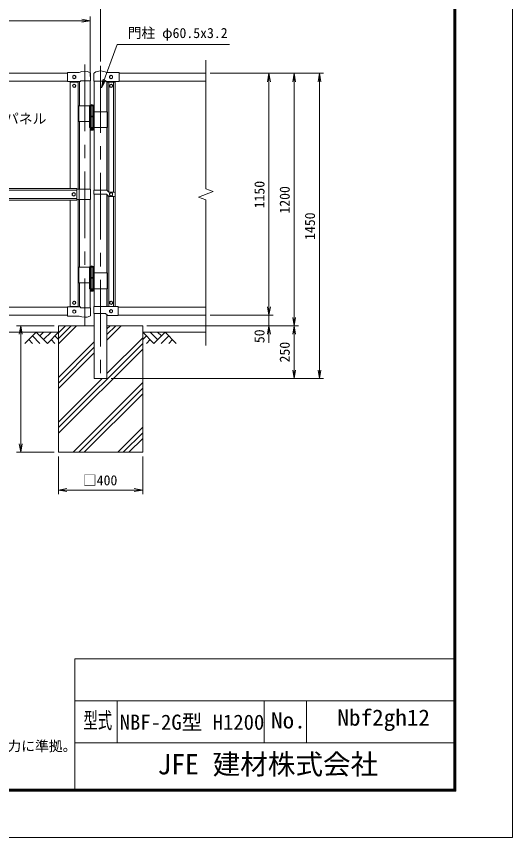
# Model space of a CAD drawing. Units: millimetres at full size. Extents: x -4200 to 4200, y -2970 to 2970.
# Drawn here: x 1842 to 4200, y -2970 to 932 of the extents above; entities that cross this region are included whole.
import ezdxf
from ezdxf.enums import TextEntityAlignment as Align

# ---------------------------------------------------------------- set-up
doc = ezdxf.new("R2010")
doc.units = ezdxf.units.MM
doc.header["$LTSCALE"] = 10
doc.linetypes.add('DASHED', pattern=[7.5, 6, -1.5])
doc.linetypes.add('USER1', pattern=[50.8, 31.75, -6.35, 6.35, -6.35])
doc.layers.add('0-0_D-TTL-TXT', color=7, linetype='Continuous')
for name, color, linetype, lineweight in [('0-1_D-STR-TXT', 7, 'Continuous', 13), ('0-2_D-STR1', 1, 'Continuous', 18), ('0-3_D-BMK', 2, 'USER1', 13), ('0-4_D-STR3', 3, 'Continuous', 13), ('0-5_D-DCR-HCH', 7, 'Continuous', 13), ('0-6_D-BGD', 7, 'Continuous', 18), ('0-7_D-STR4', 7, 'Continuous', 18), ('0-8_D-STR-DIM', 7, 'Continuous', 13), ('0-9_0', 7, 'Continuous', 18), ('0-B_D-TTL', 7, 'Continuous', 18)]:
    doc.layers.add(name, color=color, linetype=linetype, lineweight=lineweight)
doc.styles.add('ＭＳ ゴシック', font='')
doc.styles.get('ＭＳ ゴシック').set_extended_font_data('MS Gothic')

# ---------------------------------------------------------------- blocks, each defined once
blk = doc.blocks.new('_Open')
at = {"layer": '0-9_0'}
blk.add_line((-10, 1.667), (0, 0), dxfattribs=at)
blk.add_lwpolyline([(-10, -1.667), (0, 0), (-10, 0)], dxfattribs=at)

msp = doc.modelspace()

# ---------------------------------------------------------------- linework, layer by layer
at = {"layer": '0-1_D-STR-TXT'}
msp.add_lwpolyline([(2853.89, 798.46), (2320.73, 798.46), (2246.82, 594.8)], dxfattribs=at)
at = {"layer": '0-2_D-STR1'}
for p, q in [((1354.89, 661.37), (2084.09, 661.37)), ((2191.99, 625.77), (2191.99, 509.87)), ((2741.99, 661.37), (2329.49, 661.37)), ((1354.89, 623.37), (2084.09, 623.37)), ((2141.19, 621.77), (2141.19, 506.87)), ((2211.74, 623.77), (2211.74, 478.87)), ((2272.24, 621.77), (2272.24, 478.87)), ((2741.99, 623.37), (2329.49, 623.37)), ((2141.19, 431.87), (2141.19, 111.37)), ((2191.99, 403.87), (2191.99, 111.37)), ((2211.74, 403.87), (2211.74, 106.37)), ((2272.24, 403.87), (2272.24, 105.46)), ((2211.74, 86.37), (2211.74, -287.13)), ((2272.24, 85.46), (2272.24, -287.13)), ((2141.19, 61.37), (2141.19, -259.13)), ((2191.99, 61.37), (2191.99, -256.13)), ((2141.19, -334.13), (2141.19, -449.03)), ((2191.99, -362.13), (2191.99, -453.03)), ((2211.74, -362.13), (2211.74, -447.23)), ((2272.24, -362.13), (2272.24, -447.23)), ((1354.89, -450.63), (2084.09, -450.63)), ((2741.99, -450.63), (2325.99, -450.63)), ((1354.89, -488.63), (2084.09, -488.63)), ((2211.74, -479.23), (2211.74, -788.63)), ((2272.24, -486.37), (2272.24, -788.63)), ((2741.99, -488.63), (2325.99, -488.63)), ((2211.74, -788.63), (2272.24, -788.63))]:
    msp.add_line(p, q, dxfattribs=at)
at = {"layer": '0-3_D-BMK'}
for p, q in [((2166.59, 703.1), (2166.59, -535.29)), ((2241.99, 696.61), (2241.99, -799.21)), ((2200.15, 514.79), (2200.15, 389.9)), ((2196.53, 396.87), (2203.78, 396.87)), ((2200.15, -251.21), (2200.15, -376.1)), ((2196.53, -369.13), (2203.78, -369.13))]:
    msp.add_line(p, q, dxfattribs=at)
at = {"layer": '0-4_D-STR3'}
for p, q in [((2084.09, 664.77), (2084.09, 621.77)), ((2140.44, 664.77), (2084.09, 664.77)), ((2271.45, 664.77), (2329.49, 664.77)), ((2329.49, 664.77), (2329.49, 621.77)), ((2148.09, 625.77), (2144.09, 621.77)), ((2194.09, 625.77), (2148.09, 625.77)), ((2194.09, 660.95), (2194.09, 625.77)), ((2209.64, 659.99), (2209.64, 623.77)), ((2144.09, 621.77), (2084.09, 621.77)), ((2135.59, 618.87), (2097.59, 618.87)), ((2097.59, 618.87), (2097.59, 113.87)), ((2106.59, 621.77), (2106.59, 618.87)), ((2126.59, 621.77), (2126.59, 618.87)), ((2135.59, 618.87), (2135.59, 111.37)), ((2209.64, 623.77), (2267.14, 623.77)), ((2267.14, 623.77), (2269.14, 621.77)), ((2269.14, 621.77), (2329.49, 621.77)), ((2310.99, 618.87), (2272.99, 618.87)), ((2272.99, 618.87), (2272.99, 104.71)), ((2280.99, 618.87), (2280.99, 96.99)), ((2281.99, 621.77), (2281.99, 618.87)), ((2301.99, 621.77), (2301.99, 618.87)), ((2302.99, 618.87), (2302.99, 96.37)), ((2310.99, 618.87), (2310.99, -446.13)), ((2210.15, 508.87), (2190.15, 508.87)), ((2191.15, 509.87), (2209.15, 509.87)), ((2210.15, 508.87), (2209.15, 509.87)), ((2210.15, 508.87), (2210.15, 506.87)), ((2138.04, 506.87), (2138.04, 431.87)), ((2138.04, 506.87), (2210.95, 506.87)), ((2189.35, 506.87), (2189.35, 456.87)), ((2210.95, 506.87), (2210.95, 456.87)), ((2210.95, 478.87), (2275.29, 478.87)), ((2275.29, 478.87), (2275.29, 403.87)), ((2138.04, 431.87), (2189.24, 431.87)), ((2189.35, 456.87), (2210.95, 456.87)), ((2189.35, 453.87), (2210.95, 453.87)), ((2189.35, 453.87), (2189.35, 403.87)), ((2189.65, 456.87), (2189.65, 453.87)), ((2189.65, 453.87), (2210.65, 453.87)), ((2210.65, 456.87), (2210.65, 453.87)), ((2210.95, 453.87), (2210.95, 403.87)), ((2189.35, 403.87), (2275.29, 403.87)), ((2194.15, 403.87), (2194.15, 392.87)), ((2195.15, 391.87), (2194.15, 392.87)), ((2195.15, 391.87), (2205.15, 391.87)), ((2205.15, 391.87), (2206.15, 392.87)), ((1309.49, 113.87), (2129.49, 113.87)), ((1309.49, 105.87), (2129.49, 105.87)), ((2129.49, 58.87), (2129.49, 113.87)), ((2193.59, 111.37), (2129.49, 111.37)), ((2139.59, 111.37), (2139.59, 61.37)), ((2193.59, 111.37), (2193.59, 61.37)), ((2209.39, 106.37), (2270.5, 106.37)), ((2209.39, 86.37), (2209.39, 106.37)), ((2209.39, 86.37), (2270.5, 86.37)), ((2271.92, 105.78), (2279.87, 97.83)), ((2271.92, 85.78), (2279.87, 77.83)), ((2272.99, 84.71), (2272.99, -446.13)), ((2283.4, 96.37), (2305.99, 96.37)), ((2310.99, 91.37), (2310.99, 81.37)), ((1309.49, 66.87), (2129.49, 66.87)), ((1309.49, 58.87), (2129.49, 58.87)), ((2097.59, 58.87), (2097.59, -446.13)), ((2193.59, 61.37), (2129.49, 61.37)), ((2135.59, 61.37), (2135.59, -446.13)), ((2280.99, 76.99), (2280.99, -446.13)), ((2283.4, 76.37), (2305.99, 76.37)), ((2302.99, 76.37), (2302.99, -446.13)), ((2138.04, -259.13), (2138.04, -334.13)), ((2138.04, -259.13), (2210.95, -259.13)), ((2189.35, -259.13), (2189.35, -309.13)), ((2210.15, -257.13), (2190.15, -257.13)), ((2191.15, -256.13), (2209.15, -256.13)), ((2210.15, -257.13), (2209.15, -256.13)), ((2210.15, -257.13), (2210.15, -259.13)), ((2210.95, -259.13), (2210.95, -309.13)), ((2189.35, -309.13), (2210.95, -309.13)), ((2189.65, -309.13), (2189.65, -312.13)), ((2210.65, -309.13), (2210.65, -312.13)), ((2210.95, -287.13), (2275.29, -287.13)), ((2275.29, -287.13), (2275.29, -362.13)), ((2138.04, -334.13), (2189.24, -334.13)), ((2189.35, -312.13), (2210.95, -312.13)), ((2189.35, -312.13), (2189.35, -362.13)), ((2189.65, -312.13), (2210.65, -312.13)), ((2210.95, -312.13), (2210.95, -362.13)), ((2189.35, -362.13), (2275.29, -362.13)), ((2194.15, -362.13), (2194.15, -373.13)), ((2195.15, -374.13), (2194.15, -373.13)), ((2195.15, -374.13), (2205.15, -374.13)), ((2205.15, -374.13), (2206.15, -373.13)), ((2144.09, -449.03), (2084.09, -449.03)), ((2084.09, -492.03), (2084.09, -449.03)), ((2135.59, -446.13), (2097.59, -446.13)), ((2106.59, -449.03), (2106.59, -446.13)), ((2126.59, -449.03), (2126.59, -446.13)), ((2148.09, -453.03), (2144.09, -449.03)), ((2194.09, -453.03), (2148.09, -453.03)), ((2194.09, -488.22), (2194.09, -453.03)), ((2210.14, -447.23), (2210.14, -479.23)), ((2210.14, -447.23), (2325.99, -447.23)), ((2310.99, -446.13), (2272.99, -446.13)), ((2281.99, -447.23), (2281.99, -446.13)), ((2301.99, -447.23), (2301.99, -446.13)), ((2325.99, -447.23), (2325.99, -490.23)), ((2140.44, -492.03), (2084.09, -492.03)), ((2276.11, -490.23), (2325.99, -490.23))]:
    msp.add_line(p, q, dxfattribs=at)
at = {"layer": '0-4_D-STR3', "linetype": 'DASHED'}
for p, q in [((2193.85, 506.87), (2193.85, 456.87)), ((2206.45, 506.87), (2206.45, 456.87)), ((2193.85, 453.87), (2193.85, 403.87)), ((2206.45, 453.87), (2206.45, 403.87)), ((2193.85, -259.13), (2193.85, -309.13)), ((2206.45, -259.13), (2206.45, -309.13)), ((2193.85, -312.13), (2193.85, -362.13)), ((2206.45, -312.13), (2206.45, -362.13))]:
    msp.add_line(p, q, dxfattribs=at)
at = {"layer": '0-4_D-STR3'}
for points in [[(2116.59, 651.87), (2123.61, 647.82), (2123.61, 639.72), (2116.59, 635.67), (2109.58, 639.72), (2109.58, 647.82)], [(2291.99, 651.87), (2284.98, 647.82), (2284.98, 639.72), (2291.99, 635.67), (2299.01, 639.72), (2299.01, 647.82)], [(2114.49, 94.47), (2107.48, 90.42), (2107.48, 82.32), (2114.49, 78.27), (2121.51, 82.32), (2121.51, 90.42)], [(2291.99, 94.47), (2284.98, 90.42), (2284.98, 82.32), (2291.99, 78.27), (2299.01, 82.32), (2299.01, 90.42)], [(2116.59, -479.13), (2123.61, -475.08), (2123.61, -466.98), (2116.59, -462.93), (2109.58, -466.98), (2109.58, -475.08)], [(2291.99, -461.13), (2284.98, -465.18), (2284.98, -473.28), (2291.99, -477.33), (2299.01, -473.28), (2299.01, -465.18)]]:
    msp.add_lwpolyline(points, close=True, dxfattribs=at)
for points in [[(2191.15, 509.87), (2190.15, 508.87), (2190.15, 506.87)], [(2206.15, 403.87), (2206.15, 392.87), (2194.15, 392.87)], [(2191.15, -256.13), (2190.15, -257.13), (2190.15, -259.13)], [(2206.15, -362.13), (2206.15, -373.13), (2194.15, -373.13)], [(2210.14, -479.23), (2265.11, -479.23), (2276.11, -490.23)]]:
    msp.add_lwpolyline(points, dxfattribs=at)
for centre, radius in [((2116.59, 643.77), 7.03), ((2291.99, 643.77), 7.03), ((2116.59, 601.37), 8), ((2116.59, 601.37), 6.5), ((2291.99, 601.37), 8), ((2291.99, 601.37), 6.5), ((2200.15, 396.87), 2.5), ((2114.49, 86.37), 7.03), ((2291.99, 86.37), 7.03), ((2200.15, -369.13), 2.5), ((2116.59, -428.63), 8), ((2116.59, -428.63), 6.5), ((2291.99, -428.63), 8), ((2291.99, -428.63), 6.5), ((2116.59, -471.03), 7.03), ((2291.99, -469.23), 7.03)]:
    msp.add_circle(centre, radius, dxfattribs=at)
for centre, radius, start, end in [((2166.59, 610.77), 60, 65.85226, 115.84193), ((2189.09, 660.95), 5, 0, 65.85226), ((2214.64, 659.99), 5, 119.81973, 180), ((2241.99, 612.27), 60, 61.43159, 119.81973), ((2271.45, 666.37), 1.6, 241.43159, 270), ((2270.5, 104.37), 2, 45, 90), ((2270.5, 84.37), 2, 45, 90), ((2283.4, 101.37), 5, 225, 270), ((2305.99, 91.37), 5, 0, 90), ((2305.99, 81.37), 5, 270, 0), ((2283.4, 81.37), 5, 225, 270), ((2166.59, -438.03), 60, 244.15807, 294.14774), ((2189.09, -488.22), 5, 294.14774, 0)]:
    msp.add_arc(centre, radius, start, end, dxfattribs=at)
at = {"layer": '0-5_D-DCR-HCH'}
for p, q in [((2041.99, -624.57), (2127.93, -538.63)), ((2041.99, -598.05), (2101.41, -538.63)), ((2041.99, -571.54), (2074.89, -538.63)), ((2272.24, -606.45), (2340.06, -538.63)), ((2272.24, -579.93), (2313.54, -538.63)), ((2272.24, -553.42), (2287.03, -538.63)), ((1935.57, -568.63), (1882.36, -621.84)), ((1935.57, -568.63), (1988.78, -621.84)), ((1953.3, -586.37), (1971.04, -568.63)), ((1971.04, -604.11), (2006.52, -568.63)), ((1988.78, -621.84), (2041.99, -568.63)), ((2495.2, -621.84), (2441.99, -568.63)), ((2512.94, -604.11), (2477.47, -568.63)), ((2548.42, -568.63), (2495.2, -621.84)), ((2530.77, -586.46), (2512.94, -568.63)), ((2548.42, -568.63), (2601.63, -621.84)), ((1900.09, -604.11), (1917.91, -621.84)), ((1917.83, -586.37), (1953.47, -621.84)), ((2006.52, -604.11), (2024.34, -621.84)), ((2024.25, -586.37), (2041.99, -604.03)), ((2041.99, -783.67), (2211.74, -613.92)), ((2041.99, -1022.32), (2441.99, -622.32)), ((2272.24, -765.55), (2441.99, -595.8)), ((2459.73, -586.37), (2441.99, -604.03)), ((2477.47, -604.11), (2459.65, -621.84)), ((2566.15, -586.37), (2530.52, -621.84)), ((2583.89, -604.11), (2566.07, -621.84)), ((2041.99, -810.18), (2211.74, -640.43)), ((2041.99, -1048.83), (2441.99, -648.83)), ((2041.99, -836.7), (2211.74, -666.95)), ((2041.99, -995.8), (2249.16, -788.63)), ((2111.29, -1138.63), (2441.99, -807.93)), ((2137.81, -1138.63), (2441.99, -834.45)), ((2164.32, -1138.63), (2441.99, -860.96)), ((2323.42, -1138.63), (2441.99, -1020.06)), ((2349.94, -1138.63), (2441.99, -1046.58)), ((2376.46, -1138.63), (2441.99, -1073.1))]:
    msp.add_line(p, q, dxfattribs=at)
at = {"layer": '0-6_D-BGD'}
for p, q in [((441.99, -568.63), (2041.99, -568.63)), ((2441.99, -568.63), (2741.99, -568.63))]:
    msp.add_line(p, q, dxfattribs=at)
at = {"layer": '0-7_D-STR4'}
for p, q in [((2041.99, -538.63), (2041.99, -1138.63)), ((2211.74, -538.63), (2041.99, -538.63)), ((2441.99, -538.63), (2272.24, -538.63)), ((2441.99, -538.63), (2441.99, -1138.63)), ((2041.99, -1138.63), (2441.99, -1138.63))]:
    msp.add_line(p, q, dxfattribs=at)
at = {"layer": '0-8_D-STR-DIM'}
for p, q in [((2241.99, 716.61), (2241.99, 1051.37)), ((1246.99, 911.37), (2191.99, 911.37)), ((2191.99, 645.77), (2191.99, 931.37)), ((2741.99, 112.02), (2741.99, 724.37)), ((2761.99, 661.37), (3061.99, 661.37)), ((2761.99, 661.37), (3181.99, 661.37)), ((2761.99, 661.37), (3301.99, 661.37)), ((3041.99, -488.63), (3041.99, 661.37)), ((3161.99, -538.63), (3161.99, 661.37)), ((3281.99, -788.63), (3281.99, 661.37)), ((2706.75, 73.54), (2777.23, 99.19)), ((2777.23, 99.19), (2741.99, 112.02)), ((2741.99, 60.72), (2706.75, 73.54)), ((2741.99, -631.63), (2741.99, 60.72)), ((3041.99, -448.63), (3041.99, -408.63)), ((2761.99, -488.63), (3061.99, -488.63)), ((2761.99, -488.63), (3061.99, -488.63)), ((3041.99, -538.63), (3041.99, -488.63)), ((2021.99, -538.63), (1841.99, -538.63)), ((1861.99, -538.63), (1861.99, -1138.63)), ((2461.99, -538.63), (3061.99, -538.63)), ((2461.99, -538.63), (3181.99, -538.63)), ((2461.99, -538.63), (3181.99, -538.63)), ((3161.99, -538.63), (3161.99, -788.63)), ((3041.99, -578.63), (3041.99, -618.63)), ((2292.24, -788.63), (3301.99, -788.63)), ((2292.24, -788.63), (3181.99, -788.63)), ((2021.99, -1138.63), (1841.99, -1138.63)), ((2041.99, -1158.63), (2041.99, -1338.63)), ((2441.99, -1158.63), (2441.99, -1338.63)), ((2041.99, -1318.63), (2441.99, -1318.63))]:
    msp.add_line(p, q, dxfattribs=at)
at = {"layer": '0-B_D-TTL'}
for p, q in [((2120, -2120), (2120, -2740)), ((2120, -2120), (3920, -2120)), ((2120, -2320), (3920, -2320)), ((2320, -2320), (2320, -2520)), ((3020, -2320), (3020, -2520)), ((3220, -2320), (3220, -2520)), ((2120, -2520), (3920, -2520))]:
    msp.add_line(p, q, dxfattribs=at)
at = {"layer": '0-B_D-TTL', "color": 2}
msp.add_lwpolyline([(-4200, 2970), (4200, 2970), (4200, -2970), (-4200, -2970)], close=True, dxfattribs=at)
at = {"layer": '0-B_D-TTL'}
for points in [[(-3930, 2750), (3930, 2750), (3930, -2750), (-3930, -2750)], [(-3927.5, 2747.5), (3927.5, 2747.5), (3927.5, -2747.5), (-3927.5, -2747.5)], [(-3925, 2745), (3925, 2745), (3925, -2745), (-3925, -2745)], [(-3922.5, 2742.5), (3922.5, 2742.5), (3922.5, -2742.5), (-3922.5, -2742.5)], [(-3920, 2740), (3920, 2740), (3920, -2740), (-3920, -2740)]]:
    msp.add_lwpolyline(points, close=True, dxfattribs=at)

# ---------------------------------------------------------------- block references
at = {"layer": '0-1_D-STR-TXT', "xscale": 4, "yscale": 4, "rotation": 250.05227}
msp.add_blockref('_Open', (2246.13, 592.92), dxfattribs=at)
at = {"layer": '0-8_D-STR-DIM', "xscale": 4, "yscale": 4}
for p in [(2191.99, 911.37), (2441.99, -1318.63)]:
    msp.add_blockref('_Open', p, dxfattribs=at)
for p, rotation in [((3041.99, 661.37), 90), ((3161.99, 661.37), 90), ((3281.99, 661.37), 90), ((3041.99, -488.63), 270), ((3041.99, -488.63), 270), ((3161.99, -538.63), 270), ((1861.99, -538.63), 90), ((3041.99, -538.63), 90), ((3161.99, -538.63), 90), ((3161.99, -788.63), 270), ((3281.99, -788.63), 270), ((1861.99, -1138.63), 270), ((2041.99, -1318.63), 180)]:
    msp.add_blockref('_Open', p, dxfattribs=dict(at, rotation=rotation))

# ---------------------------------------------------------------- texts
at = {"layer": '0-0_D-TTL-TXT', "style": 'ＭＳ ゴシック'}
for s, width, p in [('型式', 0.65, (2160.27, -2474.8)), ('No.', 1.05, (3052, -2474.8)), ('Nbf2gh12', 1.05, (3367.33, -2461.47))]:
    msp.add_text(s, height=76.98, dxfattribs=dict(at, width=width)).set_placement(p, align=Align.BOTTOM_LEFT)
for s, height, p in [('NBF-2G型 H1200', 72.14, (2332.61, -2479.43)), ('（設計条件）風荷重：昭和57年改正 建築基準法・同施行令に基づく風圧力に準拠。', 48.09, (-332.45, -2573.6)), ('JFE 建材株式会社', 96.19, (2512.38, -2698.5))]:
    msp.add_text(s, height=height, dxfattribs=at).set_placement(p, align=Align.BOTTOM_LEFT)
at = {"layer": '0-1_D-STR-TXT', "style": 'ＭＳ ゴシック'}
for s, p in [('門柱 φ60.5x3.2', (2370.39, 814.35)), ('パンチングパネル', (1459.59, 407.63))]:
    msp.add_text(s, height=48.09, dxfattribs=at).set_placement(p, align=Align.BOTTOM_LEFT)
at = {"layer": '0-8_D-STR-DIM', "style": 'ＭＳ ゴシック'}
for s, p in [('1150', (3035.24, 19.45)), ('1200', (3155.24, -5.55)), ('1450', (3275.24, -130.55)), ('50', (3035.24, -620.84)), ('250', (3155.24, -712.65))]:
    msp.add_text(s, height=48.09, rotation=90, dxfattribs=at).set_placement(p, align=Align.BOTTOM_LEFT)
msp.add_text('□400', height=48.09, dxfattribs=at).set_placement((2157.8, -1310.87), align=Align.BOTTOM_LEFT)

doc.saveas('drawing.dxf')
